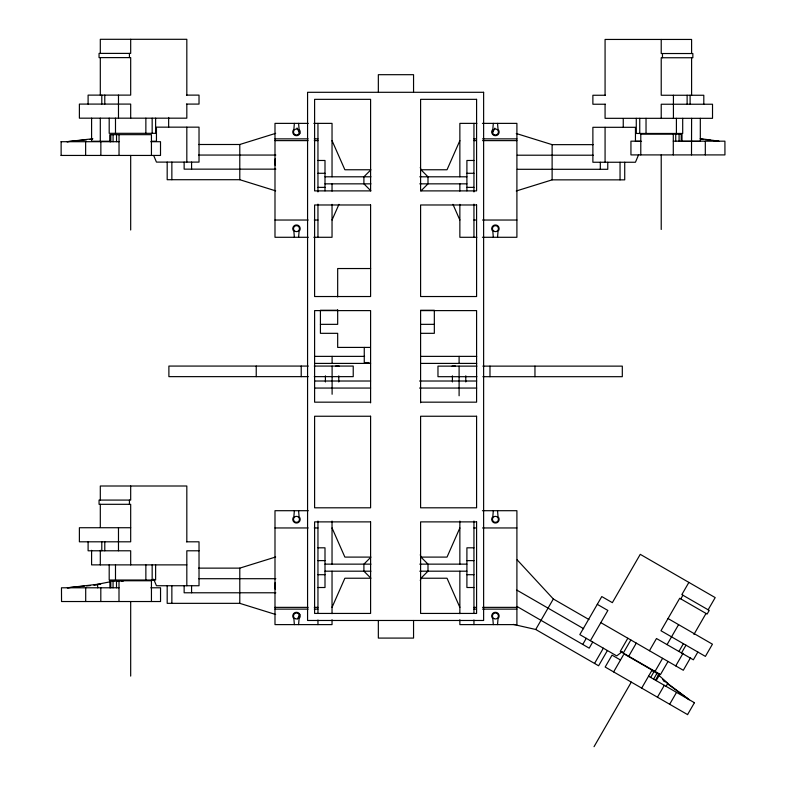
<?xml version="1.0" encoding="UTF-8"?>
<svg xmlns="http://www.w3.org/2000/svg" width="786" height="786" viewBox="0 0 786 786"><rect width="100%" height="100%" fill="white"/><g stroke="black" fill="none" stroke-linecap="round" stroke-linejoin="round"><path stroke-width="1.18" d="M420.284 580.569L420.952 578.231L427.997 571.186L427.997 564.142L420.952 557.097L420.284 554.749M638.664 154.557L635.452 162.25L592.88 162.25L592.88 127.303L635.452 127.303L635.452 141.382L641.553 141.382M332.036 220.031L338.953 204.34M459.859 140.625L447.028 169.766L420.952 169.766L420.284 167.418M332.036 607.362L344.877 578.231L370.953 578.231L363.908 571.186L363.908 564.142L370.953 557.097L344.877 557.097L332.036 527.956M459.859 527.956L447.028 557.097L420.952 557.097M492.684 132.49L494.875 128.128M297.57 618.769L299.771 614.406M513.268 624.398L535.718 629.478L553.324 598.981L517.149 559.838M582.75 644.432L586.268 638.33M590.384 640.708L607.863 610.447L597.291 604.346M592.713 642.054L589.195 648.155L517.07 606.517M594.55 663.443L603.353 648.195M607.401 650.533L598.598 665.781L535.718 629.478M627.837 638.242L620.272 651.358L660.476 674.565L668.041 661.458M623.269 653.087L630.844 639.971M613.62 671.912L623.426 654.935M628.721 656.231L636.287 643.125M594.029 746.7L631.305 682.12M649.442 650.72L656.487 638.517L693.36 659.808L697.85 652.026M688.88 582.406L681.835 594.609L709.227 610.417L707.115 614.072L679.723 598.264L660.977 630.745L705.396 656.389L712.44 644.186L668.021 618.543M680.804 598.883L682.916 595.228M641.681 688.114L652.066 670.114M667.049 644.618L678.583 624.644M650.67 677.444L654.198 671.342M655.023 671.421L662.598 658.314M653.598 679.133L657.116 673.032M655.475 680.214L658.992 674.113M657.391 677.257L659.159 674.211M656.163 680.617L659.69 674.516L623.711 653.746M678.908 651.466L683.398 643.685M681.501 652.96L685.991 645.178M657.45 697.211L664.317 685.323M675.754 665.899L683.034 653.284M693.94 634.41L706.034 613.453M708.147 609.789L715.191 597.596L640.256 554.336L612.353 602.665L601.781 596.564L579.822 634.607L616.696 655.897L622.374 651.565M666.076 686.335L667.835 683.289L659.041 675.498M690.58 657.646L683.299 670.262L600.818 622.64M669.662 704.266L676.53 692.378M687.563 714.602L694.431 702.704M420.952 190.89L427.997 183.845L427.997 176.801L420.952 169.766M198.652 144.496L239.789 144.496L275.65 133.355M516.255 190.988L552.116 179.856L624.723 179.856L624.723 162.25M198.652 568.131L239.789 568.131L275.65 556.999M110.728 581.689L97.651 584.273L67.331 587.79L84.269 586.15M113.105 581.218L115.483 580.756M117.291 581.188L119.669 580.756M121.103 581.335L123.441 580.952M92.846 138.729L66.898 141.706L86.44 139.829M86.686 585.914L90.311 585.56M93.947 585.216L97.572 584.863M90.105 139.476L92.542 139.24M452.058 366.119L455.448 366.05M186.469 95.116L199.025 95.116L199.025 104.086L186.469 104.086M605.426 95.253L592.88 95.253L592.88 104.233L605.426 104.233M308.269 123.373L274.992 123.373L274.992 237.284L308.269 237.284M313.84 123.373L332.036 123.373L332.036 176.801M476.856 123.373L459.859 123.373L459.859 176.801M482.417 123.373L516.903 123.373L516.903 237.284L482.417 237.284M640.452 134.141L682.002 134.141L682.002 141.175M274.992 138.867L308.132 138.867M314.272 138.867L317.957 138.867M473.948 138.867L476.404 138.867M482.535 138.867L516.903 138.867M274.992 140.625L308.132 140.625M314.272 140.625L317.957 140.625M473.948 140.625L476.404 140.625M482.535 140.625L516.903 140.625M640.787 141.175L630.942 141.175L630.942 154.911L724.938 154.911L724.918 141.175L673.288 141.175M110.069 141.244L91.589 141.244L91.589 118.175M151.57 141.244L156.453 141.244L156.453 127.155L199.025 127.155L199.025 162.103L156.453 162.103L153.692 155.51M681.835 141.382L700.316 141.382L700.316 118.322M61.062 141.706L119.03 141.706M150.765 141.706L160.511 141.706L160.511 155.441L61.062 155.441M516.255 133.502L552.116 144.644L593.253 144.644M198.652 155.058L275.827 155.058M517.276 155.206L593.253 155.206M317.957 160.472L325.001 160.472L325.001 190.86M473.948 160.472L466.904 160.472L466.904 190.86M275.827 169.147L184.14 169.147L184.14 162.103M517.276 169.295L607.765 169.295L607.765 162.25M317.957 173.284L325.001 173.284M466.904 173.284L473.948 173.284M325.001 176.801L370.953 176.801M419.783 176.801L466.904 176.801M275.65 190.851L239.789 179.709L167.182 179.709L167.182 162.103M325.001 183.845L370.953 183.845M419.783 183.845L466.904 183.845M317.957 187.373L325.001 187.373M466.904 187.373L473.948 187.373M274.992 220.031L308.132 220.031M314.272 220.031L317.957 220.031M473.948 220.031L476.404 220.031M482.535 220.031L516.903 220.031M313.84 237.284L332.036 237.284L332.036 204.35M476.856 237.284L459.859 237.284L459.859 204.35M370.658 268.537L337.675 268.537L337.675 296.902M337.675 310.264L320.423 310.264L320.423 333.323L337.675 333.323L337.675 347.412L370.255 347.412M420.53 310.264L434.334 310.264L434.334 333.323L420.53 333.323M320.423 324.343L337.675 324.343L337.675 309.782M420.53 324.343L434.334 324.343M314.498 356.372L364.586 356.372M420.598 356.372L476.709 356.372M369.017 362.552L364.262 362.552L364.262 347.412M314.498 363.407L370.599 363.407M420.598 363.407L476.709 363.407M308.279 366.07L168.892 366.07L168.892 376.641L308.279 376.641M314.282 366.07L353.228 366.07L353.228 376.641L314.282 376.641M476.915 366.129L437.969 366.129L437.969 376.69L476.915 376.69M482.859 366.129L622.306 366.129L622.306 376.69L482.859 376.69M314.498 381.014L370.599 381.014M419.547 381.014L476.709 381.014M314.498 388.058L370.599 388.058M419.547 388.058L476.709 388.058M370.599 402.167L314.606 402.167L314.606 310.608L370.599 310.608L370.599 402.874M420.598 402.167L476.591 402.167L476.591 310.608L420.598 310.608L420.598 402.766M308.269 510.703L274.992 510.703L274.992 624.615L332.036 624.615L332.036 619.761M482.417 510.703L516.903 510.703L516.903 624.615L459.859 624.615L459.859 619.761M130.682 527.73L79.386 527.73L79.386 541.809L130.682 541.809L130.682 504.307L99.056 504.307L99.056 500.083L130.682 500.083L130.682 486.003M274.992 527.956L308.132 527.956M314.272 527.956L317.957 527.956M473.948 527.956L476.404 527.956M482.535 527.956L516.903 527.956M186.469 541.809L199.025 541.809L199.025 585.737L156.453 585.737L153.692 579.154M317.957 547.813L325.001 547.813L325.001 587.515L317.957 587.515M473.948 547.813L466.904 547.813L466.904 587.515L473.948 587.515M199.025 550.79L186.822 550.79L186.822 585.737M317.957 560.624L325.001 560.624M466.904 560.624L473.948 560.624M325.001 564.142L370.953 564.142M419.783 564.142L466.904 564.142M186.822 564.879L91.589 564.879L91.589 550.308M325.001 571.186L370.953 571.186M419.783 571.186L466.904 571.186M317.957 574.704L325.001 574.704M466.904 574.704L473.948 574.704M420.952 578.231L447.028 578.231L459.859 607.362M198.652 578.702L275.827 578.702M100.637 584.273L97.651 584.273L97.651 587.79M119 587.79L61.475 587.79L61.544 601.526L160.541 601.526L160.541 587.79L150.814 587.79M275.827 592.782L184.14 592.782L184.14 585.737M275.65 614.485L239.789 603.343L167.182 603.343L167.182 585.737M274.992 607.362L308.132 607.362M314.272 607.362L317.957 607.362M473.948 607.362L476.404 607.362M482.535 607.362L516.903 607.362M274.992 609.121L308.132 609.121M314.272 609.121L317.957 609.121M473.948 609.121L476.404 609.121M482.535 609.121L516.903 609.121M335.75 366.05L339.139 366.119M701.279 139.22L703.637 139.486M705.995 139.741L710.701 140.272M713.059 140.527L718.954 141.175L700.218 138.621M553.324 598.981L588.95 619.545M516.834 590.109L583.664 628.702M663.482 680.774L665.221 681.776L662.549 679.477M666.096 682.287L689.293 699.746L668.542 684.596M620.488 660.014L612.039 655.141L605.171 667.029L687.593 714.612M648.548 676.215L694.451 702.723M650.965 669.485L653.638 671.784M654.64 671.608L657.283 673.936M297.029 127.98L299.771 133.443M452.952 204.34L459.859 220.031M332.036 140.625L344.877 169.766L370.953 169.766L363.908 176.801L363.908 183.845L370.953 190.89L314.606 190.89L314.606 99.341L370.599 99.341L370.599 190.89M705.307 141.175L705.307 154.911M703.804 104.233L703.804 95.253L661.223 95.253L661.223 57.751L692.849 57.751L692.849 53.527L661.223 53.527L661.223 39.447M691.601 53.527L691.601 39.447L605.073 39.447L605.073 95.253M691.601 57.751L691.601 95.253M691.601 118.322L691.503 154.911M690.108 95.253L690.108 104.233M687.121 95.253L687.121 104.233M682.7 118.322L682.7 133.463L636.277 133.463L636.277 118.322M681.226 134.141L681.226 141.175M679.084 134.141L679.084 141.175M676.412 118.322L676.412 133.463M675.734 134.141L675.734 141.175M673.425 95.253L673.425 118.322M673.288 134.141L673.288 154.911M662.47 53.527L662.47 57.751M661.223 118.322L661.223 104.233L712.519 104.233L712.519 118.322L605.073 118.322L605.073 104.233M661.223 154.911L661.223 229.483M646.033 118.322L646.033 133.463M640.787 134.141L640.787 154.911M639.745 118.322L639.745 133.463M623.249 118.804L623.249 127.303M620.046 162.25L620.046 179.856M605.073 127.303L605.073 162.25M600.317 162.25L600.317 169.295M552.116 144.644L552.116 179.856M534.961 366.129L534.961 376.69M497.538 123.373L498.039 129.385A3.694 3.694 0 0 1 498.039 134.612A3.694 3.694 0 0 1 492.812 134.612A3.694 3.694 0 0 1 492.812 129.385L493.313 123.373M497.538 237.284L498.039 231.271A3.694 3.694 0 0 0 498.039 226.044A3.694 3.694 0 0 0 492.812 226.044A3.694 3.694 0 0 0 492.812 231.271L493.313 237.284M497.538 510.703L498.039 516.716A3.694 3.694 0 0 1 498.039 521.943A3.694 3.694 0 0 1 492.812 521.943A3.694 3.694 0 0 1 492.812 516.716L493.313 510.703M497.538 624.615L498.039 618.602A3.694 3.694 0 0 0 498.039 613.375A3.694 3.694 0 0 0 492.812 613.375A3.694 3.694 0 0 0 492.812 618.602L493.313 624.615M489.983 366.129L489.983 376.69M473.948 123.373L473.948 191.931M473.948 204.144L473.948 237.284M473.948 521.059L473.948 613.119M473.948 620.016L473.948 624.615M465.784 375.836L465.784 381.947M459.859 183.845L459.859 191.136M459.859 521.059L459.859 564.142M459.859 571.186L459.859 613.689M459.103 356.372L459.103 363.407M459.103 366.129L459.103 395.78M452.412 375.836L452.412 381.947M413.554 91.844L413.554 74.69L378.341 74.69L378.341 91.844M413.554 620.478L413.554 638.085L378.341 638.085L378.341 620.478M338.786 375.846L338.786 381.957M332.036 183.845L332.036 191.136M332.105 356.372L332.105 363.407M332.105 366.07L332.105 394.267M332.036 521.059L332.036 564.142M332.036 571.186L332.036 613.689M325.414 375.846L325.414 381.957M317.957 123.373L317.957 191.931M317.957 204.144L317.957 237.284M317.957 521.059L317.957 613.119M317.957 620.016L317.957 624.615M301.215 366.07L301.215 376.641M298.592 123.373L299.093 129.385A3.694 3.694 0 0 1 299.093 134.612A3.694 3.694 0 0 1 293.866 134.612A3.694 3.694 0 0 1 293.866 129.385L294.367 123.373M298.592 237.284L299.093 231.271A3.694 3.694 0 0 0 299.093 226.044A3.694 3.694 0 0 0 293.866 226.044A3.694 3.694 0 0 0 293.866 231.271L294.367 237.284M298.592 510.703L299.093 516.716A3.694 3.694 0 0 1 299.093 521.943A3.694 3.694 0 0 1 293.866 521.943A3.694 3.694 0 0 1 293.866 516.716L294.367 510.703M298.592 624.615L299.093 618.602A3.694 3.694 0 0 0 299.093 613.375A3.694 3.694 0 0 0 293.866 613.375A3.694 3.694 0 0 0 293.866 618.602L294.367 624.615M256.236 366.07L256.236 376.641M239.789 144.496L239.789 179.709M239.789 568.131L239.789 603.343M191.578 162.103L191.578 169.147M191.578 585.737L191.578 592.782M186.822 95.116L186.822 39.3L100.303 39.3L100.303 53.389M186.822 104.086L186.822 118.175L79.386 118.175L79.386 104.086L130.682 104.086L130.682 118.175M186.822 127.155L186.822 162.103M186.822 541.809L186.822 486.003L100.303 486.003L100.303 500.083M171.859 162.103L171.859 179.709M171.859 585.737L171.859 603.343M168.646 117.448L168.646 127.155M155.618 118.175L155.618 133.315L109.195 133.315L109.195 118.175M155.618 564.879L155.618 580.019L109.195 580.019L109.195 564.879M152.16 118.175L152.16 133.315M152.16 564.879L152.16 580.019M151.443 155.441L151.443 134.661L109.912 134.661L109.912 141.706M151.443 601.526L151.443 580.756L109.912 580.756L109.912 587.79M145.862 118.175L145.862 133.315M145.862 564.879L145.862 580.019M130.682 39.3L130.682 53.389L99.056 53.389L99.056 57.614L130.682 57.614L130.682 95.116L88.101 95.116L88.101 104.086M130.682 155.441L130.682 230.003M130.682 564.879L130.682 550.79L88.101 550.79L88.101 541.809M130.682 601.526L130.682 676.098M129.435 53.389L129.435 57.614M129.435 500.083L129.435 504.307M119.03 134.661L119.03 155.441M119 580.756L119 601.526M118.48 95.116L118.48 118.175M118.48 527.73L118.48 550.79M116.534 134.661L116.534 141.706M116.505 580.756L116.505 587.79M115.493 118.175L115.493 133.315M115.493 564.879L115.493 580.019M113.076 134.661L113.076 141.706M113.056 580.756L113.056 587.79M110.826 134.661L110.826 141.706M110.806 580.756L110.806 587.79M110.423 134.661L110.423 141.706M104.784 95.116L104.784 104.086M104.784 541.809L104.784 550.79M101.797 95.116L101.797 104.086M101.797 541.809L101.797 550.79M100.854 141.706L100.854 155.441M100.814 587.79L100.814 601.526M100.303 57.614L100.303 95.116M100.303 118.175L100.303 141.244M100.303 504.307L100.303 527.298M100.303 550.308L100.303 564.879M85.635 141.706L85.635 155.441M85.703 587.79L85.703 601.526M61.131 141.706L61.131 155.441M275.257 165.463A21.477 21.477 0 0 1 275.257 158.743M275.257 589.245A21.477 21.477 0 0 1 275.257 582.524M483.626 92.296L307.572 92.296L307.572 620.478L483.626 620.478L483.626 92.296M476.591 99.341L420.598 99.341L420.598 190.89L476.591 190.89L476.591 99.341M370.599 204.979L314.606 204.979L314.606 296.528L370.599 296.528L370.599 204.979M476.591 204.979L420.598 204.979L420.598 296.528L476.591 296.528L476.591 204.979M370.599 416.246L314.606 416.246L314.606 507.805L370.599 507.805L370.599 416.236M476.591 416.246L420.598 416.246L420.598 507.805L476.591 507.805L476.591 416.246M370.599 521.884L314.606 521.884L314.606 613.434L370.599 613.434L370.599 521.884M476.591 521.884L420.598 521.884L420.598 613.434L476.591 613.434L476.591 521.884M294.976 134.593A2.997 2.997 0 0 0 299.466 131.999A2.997 2.997 0 0 0 294.976 129.405A2.997 2.997 0 0 0 294.976 134.593M493.932 231.251A2.997 2.997 0 0 0 498.422 228.657A2.997 2.997 0 0 0 493.932 226.063A2.997 2.997 0 0 0 493.932 231.251M493.932 134.593A2.997 2.997 0 0 0 498.422 131.999A2.997 2.997 0 0 0 493.932 129.405A2.997 2.997 0 0 0 493.932 134.593M294.357 230.77A2.997 2.997 0 0 0 299.368 229.433A2.997 2.997 0 0 0 295.703 225.759A2.997 2.997 0 0 0 294.357 230.77M294.357 521.452A2.997 2.997 0 0 0 299.368 520.106A2.997 2.997 0 0 0 295.703 516.441A2.997 2.997 0 0 0 294.357 521.452M493.932 618.582A2.997 2.997 0 0 0 498.422 615.988A2.997 2.997 0 0 0 493.932 613.394A2.997 2.997 0 0 0 493.932 618.582M493.313 521.452A2.997 2.997 0 0 0 498.314 520.106A2.997 2.997 0 0 0 494.649 516.441A2.997 2.997 0 0 0 493.313 521.452M294.976 618.582A2.997 2.997 0 0 0 299.466 615.988A2.997 2.997 0 0 0 294.976 613.394A2.997 2.997 0 0 0 294.976 618.582"/></g></svg>
